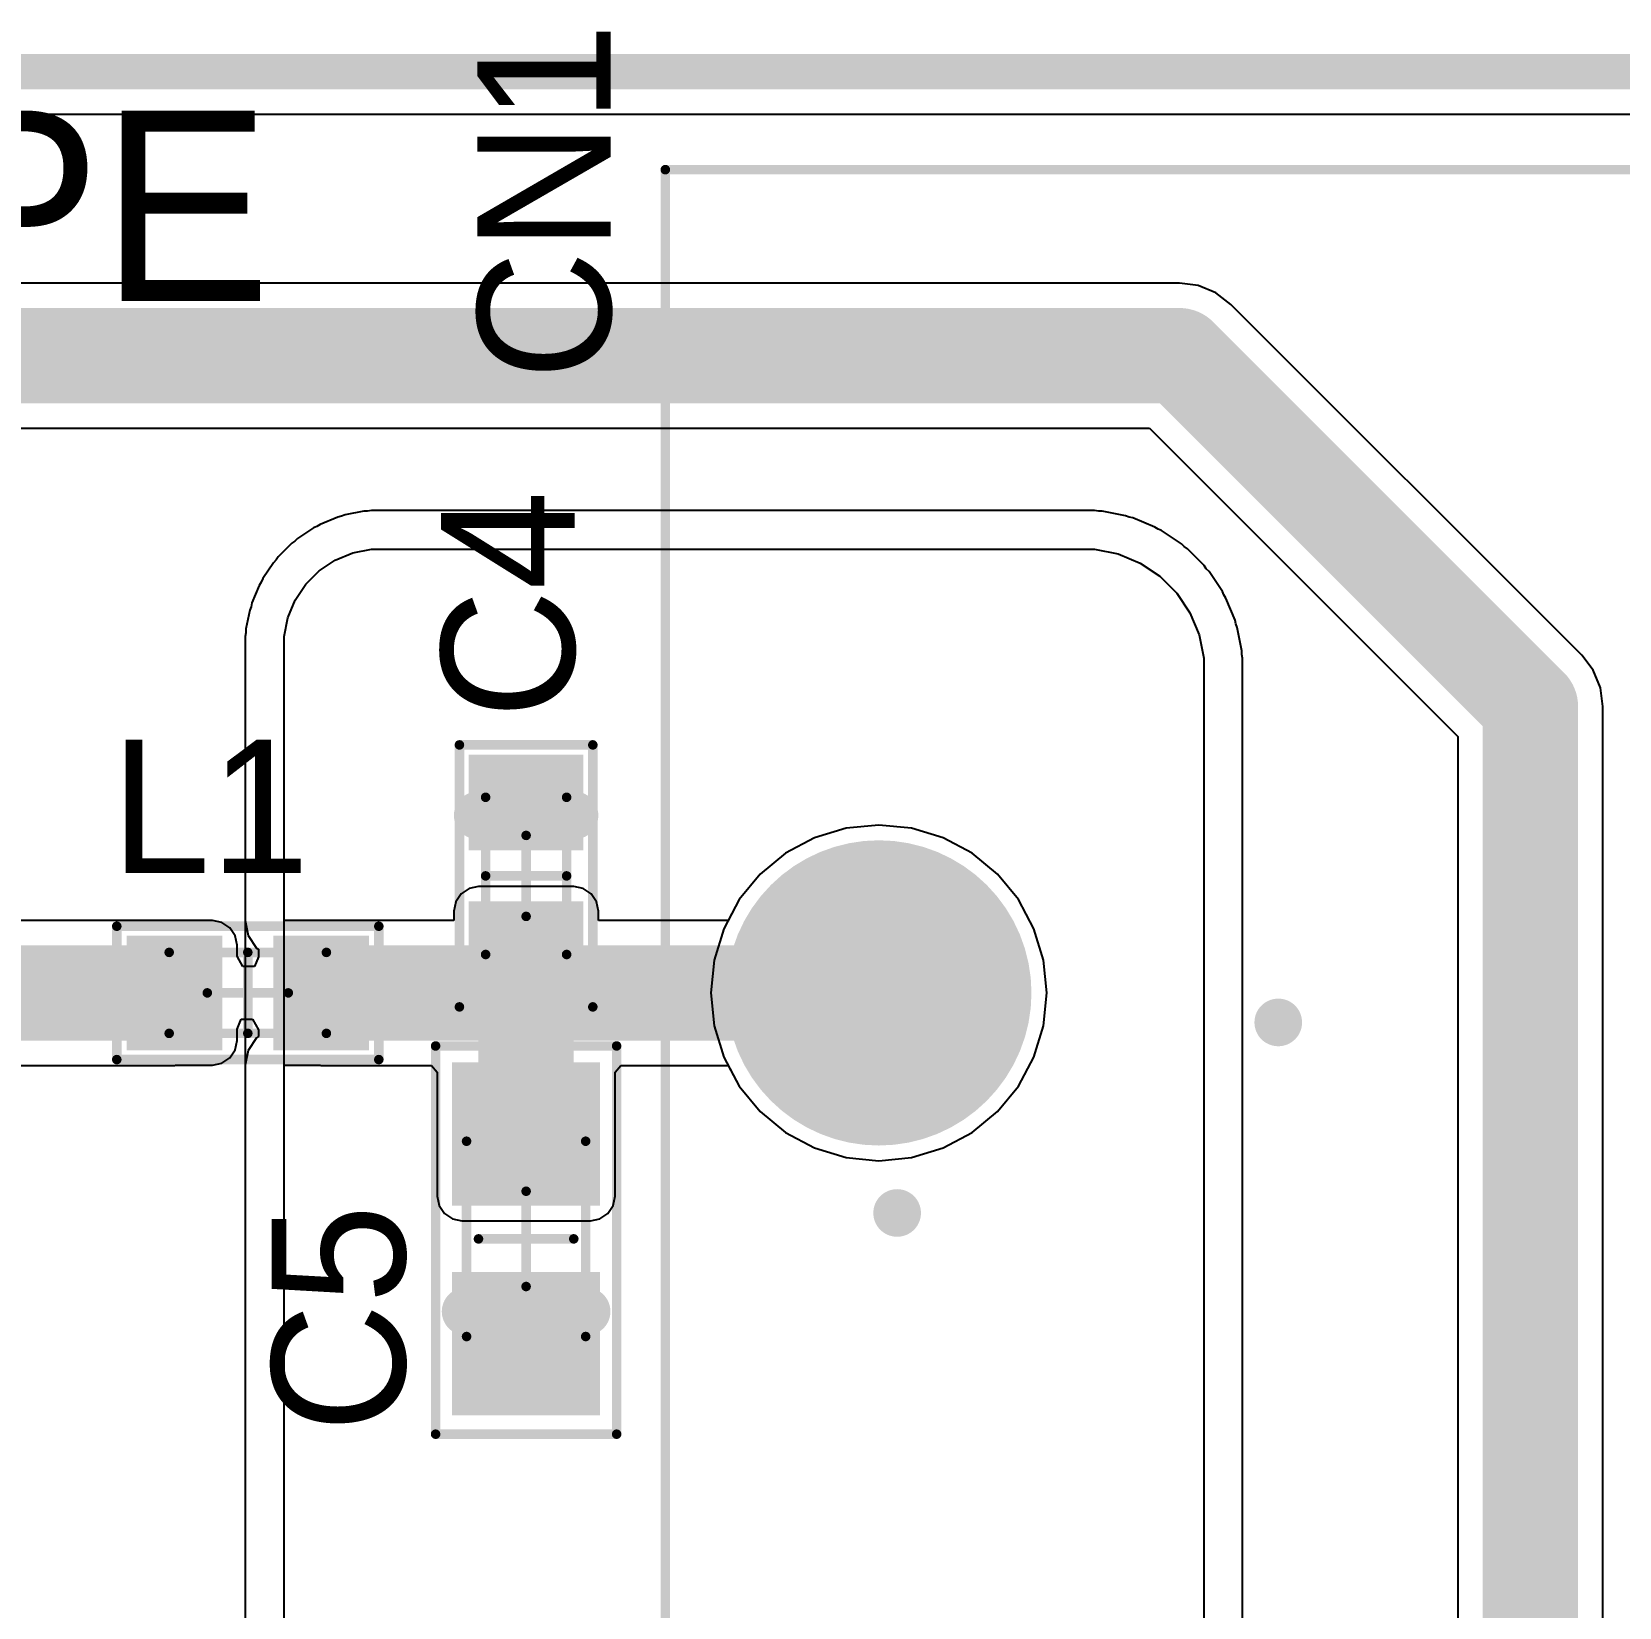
# Model space of a CAD drawing. Header units: millimetres. Extents: x 56 to 179, y 42 to 122.
# Drawn here: x 80.92 to 97.58, y 105.86 to 122.4 of the extents above; entities that cross this region are included whole.
import ezdxf

# ---------------------------------------------------------------- set-up
doc = ezdxf.new("R2010")
doc.units = ezdxf.units.MM
for name, color, linetype in [('BottomLayer', 5, 'Continuous'), ('BottomSolder', 6, 'Continuous'), ('KeepOutLayer', 6, 'Continuous'), ('Mechanical13', 56, 'Continuous'), ('Mechanical15', 56, 'Continuous'), ('Mechanical29', 56, 'Continuous'), ('MultiLayer', 9, 'Continuous'), ('PadHoleLayer', 156, 'Continuous'), ('TopLayer', 1, 'Continuous'), ('TopOverlay', 2, 'Continuous'), ('TopPaste', 8, 'Continuous'), ('TopSolder', 216, 'Continuous'), ('ViaHoleLayer', 16, 'Continuous')]:
    doc.layers.add(name, color=color, linetype=linetype)

# ---------------------------------------------------------------- blocks, each defined once
blk = doc.blocks.new('CC0603_5')
at = {"layer": 'Mechanical13', "const_width": 0.1}
for points in [[(-0.825, -0.425), (-0.825, 0.425)], [(0.825, 0.425), (-0.825, 0.425)], [(0.825, -0.425), (0.825, 0.425)], [(0.825, -0.425), (-0.825, -0.425)]]:
    blk.add_lwpolyline(points, dxfattribs=at)
at = {"layer": 'Mechanical13', "const_width": 0.05}
for points in [[(-0.85, 0.425, 1), (-0.8, 0.425, 1)], [(-0.85, 0.425, 1), (-0.8, 0.425, 1)], [(0.8, 0.425, 1), (0.85, 0.425, 1)], [(0.8, 0.425, 1), (0.85, 0.425, 1)], [(-0.85, -0.425, 1), (-0.8, -0.425, 1)], [(-0.85, -0.425, 1), (-0.8, -0.425, 1)], [(0.8, -0.425, 1), (0.85, -0.425, 1)], [(0.8, -0.425, 1), (0.85, -0.425, 1)]]:
    blk.add_lwpolyline(points, format="xyb", close=True, dxfattribs=at)
at = {"layer": 'Mechanical15', "const_width": 0.1}
for points in [[(0, -0.425), (0, 0.425)], [(0.425, 0), (-0.425, 0)]]:
    blk.add_lwpolyline(points, dxfattribs=at)
at = {"layer": 'Mechanical15', "const_width": 0.05}
for points in [[(-0.025, 0.425, 1), (0.025, 0.425, 1)], [(-0.45, 0, 1), (-0.4, 0, 1)], [(0.4, 0, 1), (0.45, 0, 1)], [(-0.025, -0.425, 1), (0.025, -0.425, 1)]]:
    blk.add_lwpolyline(points, format="xyb", close=True, dxfattribs=at)
at = {"layer": 'TopLayer'}
for points in [[(-1.17, -0.5), (-0.37, -0.5), (-1.17, 0.5), (-0.37, 0.5)], [(0.37, -0.5), (1.17, -0.5), (0.37, 0.5), (1.17, 0.5)]]:
    blk.add_solid(points, dxfattribs=at)
at = {"layer": 'TopOverlay', "const_width": 0.1}
for points in [[(-1.375, -0.7), (-1.375, 0.7)], [(1.375, 0.7), (-1.375, 0.7)], [(1.375, -0.7), (1.375, 0.7)], [(1.375, -0.7), (-1.375, -0.7)]]:
    blk.add_lwpolyline(points, dxfattribs=at)
at = {"layer": 'TopOverlay', "const_width": 0.05}
for points in [[(-1.4, 0.7, 1), (-1.35, 0.7, 1)], [(-1.4, 0.7, 1), (-1.35, 0.7, 1)], [(1.35, 0.7, 1), (1.4, 0.7, 1)], [(1.35, 0.7, 1), (1.4, 0.7, 1)], [(-1.4, -0.7, 1), (-1.35, -0.7, 1)], [(-1.4, -0.7, 1), (-1.35, -0.7, 1)], [(1.35, -0.7, 1), (1.4, -0.7, 1)], [(1.35, -0.7, 1), (1.4, -0.7, 1)]]:
    blk.add_lwpolyline(points, format="xyb", close=True, dxfattribs=at)
at = {"layer": 'TopPaste'}
for points in [[(-1.17, -0.5), (-0.37, -0.5), (-1.17, 0.5), (-0.37, 0.5)], [(0.37, -0.5), (1.17, -0.5), (0.37, 0.5), (1.17, 0.5)]]:
    blk.add_solid(points, dxfattribs=at)
at = {"layer": 'TopSolder'}
for points in [[(-1.272, -0.602), (-0.268, -0.602), (-1.272, 0.602), (-0.268, 0.602)], [(0.268, -0.602), (1.272, -0.602), (0.268, 0.602), (1.272, 0.602)]]:
    blk.add_solid(points, dxfattribs=at)
blk = doc.blocks.new('CC0805_6')
at = {"layer": 'Mechanical13', "const_width": 0.1}
for points in [[(-1.025, 0.625), (-1.025, -0.625)], [(-1.025, 0.625), (1.025, 0.625)], [(1.025, 0.625), (1.025, -0.625)], [(-1.025, -0.625), (1.025, -0.625)]]:
    blk.add_lwpolyline(points, dxfattribs=at)
at = {"layer": 'Mechanical13', "const_width": 0.05}
for points in [[(-1.05, 0.625, 1), (-1, 0.625, 1)], [(-1.05, 0.625, 1), (-1, 0.625, 1)], [(1, 0.625, 1), (1.05, 0.625, 1)], [(1, 0.625, 1), (1.05, 0.625, 1)], [(-1.05, -0.625, 1), (-1, -0.625, 1)], [(-1.05, -0.625, 1), (-1, -0.625, 1)], [(1, -0.625, 1), (1.05, -0.625, 1)], [(1, -0.625, 1), (1.05, -0.625, 1)]]:
    blk.add_lwpolyline(points, format="xyb", close=True, dxfattribs=at)
at = {"layer": 'Mechanical15', "const_width": 0.1}
for points in [[(0, 0.5), (0, -0.5)], [(-0.5, 0), (0.5, 0)]]:
    blk.add_lwpolyline(points, dxfattribs=at)
at = {"layer": 'Mechanical15', "const_width": 0.05}
for points in [[(-0.025, 0.5, 1), (0.025, 0.5, 1)], [(-0.525, 0, 1), (-0.475, 0, 1)], [(0.475, 0, 1), (0.525, 0, 1)], [(-0.025, -0.5, 1), (0.025, -0.5, 1)]]:
    blk.add_lwpolyline(points, format="xyb", close=True, dxfattribs=at)
at = {"layer": 'TopLayer'}
for points in [[(-1.75, -0.675), (-0.45, -0.675), (-1.75, 0.675), (-0.45, 0.675)], [(0.45, -0.675), (1.75, -0.675), (0.45, 0.675), (1.75, 0.675)]]:
    blk.add_solid(points, dxfattribs=at)
at = {"layer": 'TopOverlay', "const_width": 0.1}
for points in [[(-2.05, 0.95), (2.025, 0.95)], [(-2.05, 0.95), (-2.05, -0.95)], [(2.025, 0.95), (2.025, -0.95)], [(-2.05, -0.95), (2.025, -0.95)]]:
    blk.add_lwpolyline(points, dxfattribs=at)
at = {"layer": 'TopOverlay', "const_width": 0.05}
for points in [[(-2.075, 0.95, 1), (-2.025, 0.95, 1)], [(-2.075, 0.95, 1), (-2.025, 0.95, 1)], [(2, 0.95, 1), (2.05, 0.95, 1)], [(2, 0.95, 1), (2.05, 0.95, 1)], [(-2.075, -0.95, 1), (-2.025, -0.95, 1)], [(-2.075, -0.95, 1), (-2.025, -0.95, 1)], [(2, -0.95, 1), (2.05, -0.95, 1)], [(2, -0.95, 1), (2.05, -0.95, 1)]]:
    blk.add_lwpolyline(points, format="xyb", close=True, dxfattribs=at)
at = {"layer": 'TopPaste'}
for points in [[(-1.75, -0.675), (-0.45, -0.675), (-1.75, 0.675), (-0.45, 0.675)], [(0.45, -0.675), (1.75, -0.675), (0.45, 0.675), (1.75, 0.675)]]:
    blk.add_solid(points, dxfattribs=at)
at = {"layer": 'TopSolder'}
for points in [[(-1.852, -0.777), (-0.348, -0.777), (-1.852, 0.777), (-0.348, 0.777)], [(0.348, -0.777), (1.852, -0.777), (0.348, 0.777), (1.852, 0.777)]]:
    blk.add_solid(points, dxfattribs=at)
blk = doc.blocks.new('BATTHOLDER_9V_BH9V_PC_ND_12')
at = {"layer": 'BottomLayer', "const_width": 1.5}
blk.add_lwpolyline([(18.535, -6.265, 1), (20.035, -6.265, 1)], format="xyb", close=True, dxfattribs=at)
at = {"layer": 'BottomSolder', "const_width": 1.602}
blk.add_lwpolyline([(18.484, -6.265, 1), (20.086, -6.265, 1)], format="xyb", close=True, dxfattribs=at)
at = {"layer": 'MultiLayer', "const_width": 1.5}
blk.add_lwpolyline([(18.535, -6.265, 1), (20.035, -6.265, 1)], format="xyb", close=True, dxfattribs=at)
at = {"layer": 'PadHoleLayer', "const_width": 0.6}
blk.add_lwpolyline([(18.985, -6.265, 1), (19.585, -6.265, 1)], format="xyb", close=True, dxfattribs=at)
at = {"layer": 'TopLayer', "const_width": 1.5}
blk.add_lwpolyline([(18.535, -6.265, 1), (20.035, -6.265, 1)], format="xyb", close=True, dxfattribs=at)
at = {"layer": 'TopOverlay', "const_width": 0.1}
for points in [[(21.526, 15.064), (21.526, -14.906)], [(21.526, -14.906), (-33.076, -14.906)]]:
    blk.add_lwpolyline(points, dxfattribs=at)
at = {"layer": 'TopOverlay', "const_width": 0.05}
blk.add_lwpolyline([(21.501, -14.906, 1), (21.551, -14.906, 1)], format="xyb", close=True, dxfattribs=at)
blk.add_lwpolyline([(21.501, -14.906, 1), (21.551, -14.906, 1)], format="xyb", close=True, dxfattribs=at)
at = {"layer": 'TopSolder', "const_width": 1.602}
blk.add_lwpolyline([(18.484, -6.265, 1), (20.086, -6.265, 1)], format="xyb", close=True, dxfattribs=at)
blk = doc.blocks.new('CC0603_16')
at = {"layer": 'Mechanical13', "const_width": 0.1}
for points in [[(-0.825, -0.425), (-0.825, 0.425)], [(-0.825, 0.425), (0.825, 0.425)], [(0.825, -0.425), (0.825, 0.425)], [(-0.825, -0.425), (0.825, -0.425)]]:
    blk.add_lwpolyline(points, dxfattribs=at)
at = {"layer": 'Mechanical13', "const_width": 0.05}
for points in [[(-0.85, 0.425, 1), (-0.8, 0.425, 1)], [(-0.85, 0.425, 1), (-0.8, 0.425, 1)], [(0.8, 0.425, 1), (0.85, 0.425, 1)], [(0.8, 0.425, 1), (0.85, 0.425, 1)], [(-0.85, -0.425, 1), (-0.8, -0.425, 1)], [(-0.85, -0.425, 1), (-0.8, -0.425, 1)], [(0.8, -0.425, 1), (0.85, -0.425, 1)], [(0.8, -0.425, 1), (0.85, -0.425, 1)]]:
    blk.add_lwpolyline(points, format="xyb", close=True, dxfattribs=at)
at = {"layer": 'Mechanical15', "const_width": 0.1}
for points in [[(0, -0.425), (0, 0.425)], [(-0.425, 0), (0.425, 0)]]:
    blk.add_lwpolyline(points, dxfattribs=at)
at = {"layer": 'Mechanical15', "const_width": 0.05}
for points in [[(-0.025, 0.425, 1), (0.025, 0.425, 1)], [(-0.45, 0, 1), (-0.4, 0, 1)], [(0.4, 0, 1), (0.45, 0, 1)], [(-0.025, -0.425, 1), (0.025, -0.425, 1)]]:
    blk.add_lwpolyline(points, format="xyb", close=True, dxfattribs=at)
at = {"layer": 'TopLayer'}
for points in [[(-1.17, -0.5), (-0.37, -0.5), (-1.17, 0.5), (-0.37, 0.5)], [(0.37, -0.5), (1.17, -0.5), (0.37, 0.5), (1.17, 0.5)]]:
    blk.add_solid(points, dxfattribs=at)
at = {"layer": 'TopOverlay', "const_width": 0.1}
for points in [[(-1.375, -0.7), (-1.375, 0.7)], [(-1.375, 0.7), (1.375, 0.7)], [(1.375, -0.7), (1.375, 0.7)], [(-1.375, -0.7), (1.375, -0.7)]]:
    blk.add_lwpolyline(points, dxfattribs=at)
at = {"layer": 'TopOverlay', "const_width": 0.05}
for points in [[(-1.4, 0.7, 1), (-1.35, 0.7, 1)], [(-1.4, 0.7, 1), (-1.35, 0.7, 1)], [(1.35, 0.7, 1), (1.4, 0.7, 1)], [(1.35, 0.7, 1), (1.4, 0.7, 1)], [(-1.4, -0.7, 1), (-1.35, -0.7, 1)], [(-1.4, -0.7, 1), (-1.35, -0.7, 1)], [(1.35, -0.7, 1), (1.4, -0.7, 1)], [(1.35, -0.7, 1), (1.4, -0.7, 1)]]:
    blk.add_lwpolyline(points, format="xyb", close=True, dxfattribs=at)
at = {"layer": 'TopPaste'}
for points in [[(-1.17, -0.5), (-0.37, -0.5), (-1.17, 0.5), (-0.37, 0.5)], [(0.37, -0.5), (1.17, -0.5), (0.37, 0.5), (1.17, 0.5)]]:
    blk.add_solid(points, dxfattribs=at)
at = {"layer": 'TopSolder'}
for points in [[(-1.272, -0.602), (-0.268, -0.602), (-1.272, 0.602), (-0.268, 0.602)], [(0.268, -0.602), (1.272, -0.602), (0.268, 0.602), (1.272, 0.602)]]:
    blk.add_solid(points, dxfattribs=at)

msp = doc.modelspace()

# ---------------------------------------------------------------- linework, layer by layer
at = {"layer": 'BottomLayer'}
for p, q in [((57.538, 121.532), (154.552, 121.532)), ((92.964, 119.76), (74.93, 119.76)), ((93.161, 119.734), (92.964, 119.76)), ((93.344, 119.658), (93.161, 119.734)), ((93.502, 119.537), (93.344, 119.658)), ((97.185, 115.854), (93.502, 119.537)), ((75.245, 118.238), (92.649, 118.238)), ((92.649, 118.238), (95.886, 115.001)), ((84.13, 117.305), (83.945, 117.228)), ((84.169, 117.313), (84.13, 117.305)), ((84.206, 117.328), (84.169, 117.313)), ((84.402, 117.367), (84.206, 117.328)), ((84.443, 117.367), (84.402, 117.367)), ((84.482, 117.375), (84.443, 117.367)), ((92.073, 117.375), (84.482, 117.375)), ((92.112, 117.367), (92.073, 117.375)), ((92.153, 117.367), (92.112, 117.367)), ((92.398, 117.318), (92.153, 117.367)), ((92.435, 117.303), (92.398, 117.318)), ((92.475, 117.295), (92.435, 117.303)), ((83.874, 117.19), (83.708, 117.079)), ((83.911, 117.206), (83.874, 117.19)), ((83.945, 117.228), (83.911, 117.206)), ((92.706, 117.199), (92.475, 117.295)), ((92.739, 117.177), (92.706, 117.199)), ((92.776, 117.162), (92.739, 117.177)), ((92.984, 117.023), (92.776, 117.162)), ((83.646, 117.029), (83.504, 116.887)), ((83.679, 117.051), (83.646, 117.029)), ((83.708, 117.079), (83.679, 117.051)), ((84.286, 116.928), (84.482, 116.967)), ((84.482, 116.967), (92.073, 116.967)), ((92.073, 116.967), (92.318, 116.918)), ((93.013, 116.994), (92.984, 117.023)), ((93.046, 116.972), (93.013, 116.994)), ((93.223, 116.795), (93.046, 116.972)), ((83.454, 116.825), (83.343, 116.659)), ((83.482, 116.854), (83.454, 116.825)), ((83.504, 116.887), (83.482, 116.854)), ((83.934, 116.74), (84.101, 116.851)), ((84.101, 116.851), (84.286, 116.928)), ((92.318, 116.918), (92.55, 116.822)), ((92.55, 116.822), (92.758, 116.683)), ((83.343, 116.659), (83.327, 116.622)), ((83.793, 116.599), (83.934, 116.74)), ((92.758, 116.683), (92.934, 116.507)), ((93.245, 116.762), (93.223, 116.795)), ((93.274, 116.733), (93.245, 116.762)), ((93.413, 116.525), (93.274, 116.733)), ((83.305, 116.588), (83.228, 116.403)), ((83.327, 116.622), (83.305, 116.588)), ((83.682, 116.432), (83.793, 116.599)), ((92.934, 116.507), (93.073, 116.299)), ((93.428, 116.488), (93.413, 116.525)), ((93.45, 116.455), (93.428, 116.488)), ((83.205, 116.327), (83.166, 116.131)), ((83.22, 116.364), (83.205, 116.327)), ((83.228, 116.403), (83.22, 116.364)), ((83.605, 116.247), (83.682, 116.432)), ((93.073, 116.299), (93.169, 116.067)), ((93.546, 116.224), (93.45, 116.455)), ((83.166, 116.131), (83.166, 116.09)), ((83.566, 116.051), (83.605, 116.247)), ((93.554, 116.184), (93.546, 116.224)), ((93.569, 116.147), (93.554, 116.184)), ((93.618, 115.902), (93.569, 116.147)), ((83.166, 116.09), (83.158, 116.051)), ((83.158, 116.051), (83.158, 115.951)), ((83.566, 115.951), (83.566, 116.051)), ((93.169, 116.067), (93.218, 115.822)), ((83.158, 115.951), (83.158, 90.933)), ((83.566, 90.932), (83.566, 115.951)), ((93.218, 115.822), (93.218, 115.697)), ((93.618, 115.861), (93.618, 115.902)), ((93.626, 115.822), (93.618, 115.861)), ((93.626, 115.697), (93.626, 115.822)), ((97.306, 115.696), (97.185, 115.854)), ((93.218, 115.697), (93.218, 67.183)), ((93.626, 67.183), (93.626, 115.697)), ((97.382, 115.513), (97.306, 115.696)), ((97.408, 115.316), (97.382, 115.513)), ((97.408, 75.818), (97.408, 115.316)), ((95.886, 115.001), (95.886, 75.057)), ((89.464, 114.039), (89.134, 113.938)), ((89.808, 114.072), (89.464, 114.039)), ((90.152, 114.039), (89.808, 114.072)), ((90.482, 113.938), (90.152, 114.039)), ((89.134, 113.938), (88.829, 113.775)), ((90.787, 113.775), (90.482, 113.938)), ((88.829, 113.775), (88.562, 113.556)), ((91.054, 113.556), (90.787, 113.775)), ((88.562, 113.556), (88.343, 113.289)), ((91.273, 113.289), (91.054, 113.556)), ((88.343, 113.289), (88.18, 112.984)), ((91.436, 112.984), (91.273, 113.289)), ((88.18, 112.984), (88.079, 112.654)), ((91.537, 112.654), (91.436, 112.984)), ((88.079, 112.654), (88.046, 112.31)), ((91.57, 112.31), (91.537, 112.654)), ((88.046, 112.31), (88.079, 111.966)), ((91.537, 111.966), (91.57, 112.31)), ((88.079, 111.966), (88.18, 111.636)), ((91.436, 111.636), (91.537, 111.966)), ((88.18, 111.636), (88.343, 111.331)), ((91.273, 111.331), (91.436, 111.636)), ((88.343, 111.331), (88.562, 111.064)), ((91.054, 111.064), (91.273, 111.331)), ((88.562, 111.064), (88.829, 110.845)), ((90.787, 110.845), (91.054, 111.064)), ((88.829, 110.845), (89.134, 110.682)), ((90.482, 110.682), (90.787, 110.845)), ((89.134, 110.682), (89.464, 110.581)), ((90.152, 110.581), (90.482, 110.682)), ((89.464, 110.581), (89.808, 110.548)), ((89.808, 110.548), (90.152, 110.581))]:
    msp.add_line(p, q, dxfattribs=at)
at = {"layer": 'BottomLayer', "const_width": 1}
for points in [[(74.93, 118.999), (92.964, 118.999)], [(92.964, 118.999), (96.647, 115.316)], [(96.647, 75.057), (96.647, 115.316)]]:
    msp.add_lwpolyline(points, dxfattribs=at)
at = {"layer": 'BottomLayer'}
for points, const_width in [([(92.714, 118.999, 1), (93.214, 118.999, 1)], 0.5), ([(92.714, 118.999, 1), (93.214, 118.999, 1)], 0.5), ([(96.397, 115.316, 1), (96.897, 115.316, 1)], 0.5), ([(96.397, 115.316, 1), (96.897, 115.316, 1)], 0.5), ([(85.473, 114.173, 1), (85.723, 114.173, 1)], 0.25), ([(86.489, 114.173, 1), (86.739, 114.173, 1)], 0.25), ([(93.875, 112, 1), (94.125, 112, 1)], 0.25), ([(89.875, 110, 1), (90.125, 110, 1)], 0.25), ([(85.346, 108.966, 1), (85.596, 108.966, 1)], 0.25), ([(86.616, 108.966, 1), (86.866, 108.966, 1)], 0.25)]:
    msp.add_lwpolyline(points, format="xyb", close=True, dxfattribs=dict(at, const_width=const_width))
at = {"layer": 'KeepOutLayer', "const_width": 0.254}
msp.add_lwpolyline([(57.15, 121.92), (154.94, 121.92)], dxfattribs=at)
at = {"layer": 'Mechanical29', "const_width": 0.254}
msp.add_lwpolyline([(57.023, 122.037), (155.023, 122.037)], dxfattribs=at)
at = {"layer": 'MultiLayer', "const_width": 0.25}
for points in [[(85.473, 114.173, 1), (85.723, 114.173, 1)], [(86.489, 114.173, 1), (86.739, 114.173, 1)], [(93.875, 112, 1), (94.125, 112, 1)], [(89.875, 110, 1), (90.125, 110, 1)], [(85.346, 108.966, 1), (85.596, 108.966, 1)], [(86.616, 108.966, 1), (86.866, 108.966, 1)]]:
    msp.add_lwpolyline(points, format="xyb", close=True, dxfattribs=at)
at = {"layer": 'TopLayer'}
for p, q in [((57.538, 121.532), (154.552, 121.532)), ((84.13, 117.305), (83.945, 117.228)), ((84.169, 117.313), (84.13, 117.305)), ((84.206, 117.328), (84.169, 117.313)), ((84.402, 117.367), (84.206, 117.328)), ((84.443, 117.367), (84.402, 117.367)), ((84.482, 117.375), (84.443, 117.367)), ((92.073, 117.375), (84.482, 117.375)), ((92.112, 117.367), (92.073, 117.375)), ((92.153, 117.367), (92.112, 117.367)), ((92.398, 117.318), (92.153, 117.367)), ((92.435, 117.303), (92.398, 117.318)), ((92.475, 117.295), (92.435, 117.303)), ((83.874, 117.19), (83.708, 117.079)), ((83.911, 117.206), (83.874, 117.19)), ((83.945, 117.228), (83.911, 117.206)), ((92.706, 117.199), (92.475, 117.295)), ((92.739, 117.177), (92.706, 117.199)), ((92.776, 117.162), (92.739, 117.177)), ((92.984, 117.023), (92.776, 117.162)), ((83.646, 117.029), (83.504, 116.887)), ((83.679, 117.051), (83.646, 117.029)), ((83.708, 117.079), (83.679, 117.051)), ((84.286, 116.928), (84.482, 116.967)), ((84.482, 116.967), (92.073, 116.967)), ((92.073, 116.967), (92.318, 116.918)), ((93.013, 116.994), (92.984, 117.023)), ((93.046, 116.972), (93.013, 116.994)), ((93.223, 116.795), (93.046, 116.972)), ((83.454, 116.825), (83.343, 116.659)), ((83.482, 116.854), (83.454, 116.825)), ((83.504, 116.887), (83.482, 116.854)), ((83.934, 116.74), (84.101, 116.851)), ((84.101, 116.851), (84.286, 116.928)), ((92.318, 116.918), (92.55, 116.822)), ((92.55, 116.822), (92.758, 116.683)), ((83.343, 116.659), (83.327, 116.622)), ((83.793, 116.599), (83.934, 116.74)), ((92.758, 116.683), (92.934, 116.507)), ((93.245, 116.762), (93.223, 116.795)), ((93.274, 116.733), (93.245, 116.762)), ((93.413, 116.525), (93.274, 116.733)), ((83.305, 116.588), (83.228, 116.403)), ((83.327, 116.622), (83.305, 116.588)), ((83.682, 116.432), (83.793, 116.599)), ((92.934, 116.507), (93.073, 116.299)), ((93.428, 116.488), (93.413, 116.525)), ((93.45, 116.455), (93.428, 116.488)), ((83.205, 116.327), (83.166, 116.131)), ((83.22, 116.364), (83.205, 116.327)), ((83.228, 116.403), (83.22, 116.364)), ((83.605, 116.247), (83.682, 116.432)), ((93.073, 116.299), (93.169, 116.067)), ((93.546, 116.224), (93.45, 116.455)), ((83.166, 116.131), (83.166, 116.09)), ((83.566, 116.051), (83.605, 116.247)), ((93.554, 116.184), (93.546, 116.224)), ((93.569, 116.147), (93.554, 116.184)), ((93.618, 115.902), (93.569, 116.147)), ((83.166, 116.09), (83.158, 116.051)), ((83.158, 116.051), (83.158, 113.069)), ((83.566, 113.069), (83.566, 116.051)), ((93.169, 116.067), (93.218, 115.822)), ((93.218, 115.822), (93.218, 115.697)), ((93.618, 115.861), (93.618, 115.902)), ((93.626, 115.822), (93.618, 115.861)), ((93.626, 115.697), (93.626, 115.822)), ((93.218, 115.697), (93.218, 67.183)), ((93.626, 67.183), (93.626, 115.697)), ((89.464, 114.039), (89.134, 113.938)), ((89.808, 114.072), (89.464, 114.039)), ((90.152, 114.039), (89.808, 114.072)), ((90.482, 113.938), (90.152, 114.039)), ((89.134, 113.938), (88.829, 113.775)), ((90.787, 113.775), (90.482, 113.938)), ((88.829, 113.775), (88.562, 113.556)), ((91.054, 113.556), (90.787, 113.775)), ((88.562, 113.556), (88.343, 113.289)), ((91.273, 113.289), (91.054, 113.556)), ((85.423, 113.351), (85.367, 113.267)), ((85.507, 113.407), (85.423, 113.351)), ((85.606, 113.427), (85.507, 113.407)), ((86.606, 113.427), (85.606, 113.427)), ((86.705, 113.407), (86.606, 113.427)), ((86.789, 113.351), (86.705, 113.407)), ((86.845, 113.267), (86.789, 113.351)), ((85.367, 113.267), (85.347, 113.168)), ((85.347, 113.168), (85.347, 113.071)), ((86.865, 113.168), (86.845, 113.267)), ((86.865, 113.071), (86.865, 113.168)), ((88.343, 113.289), (88.226, 113.071)), ((91.436, 112.984), (91.273, 113.289)), ((82.415, 113.071), (79.499, 113.071)), ((82.427, 113.069), (82.415, 113.071)), ((82.815, 113.069), (82.427, 113.069)), ((82.914, 113.049), (82.815, 113.069)), ((82.998, 112.993), (82.914, 113.049)), ((83.054, 112.909), (82.998, 112.993)), ((83.158, 113.069), (83.189, 112.913)), ((83.943, 113.069), (83.566, 113.069)), ((83.955, 113.071), (83.943, 113.069)), ((85.347, 113.071), (83.955, 113.071)), ((88.226, 113.071), (86.865, 113.071)), ((91.537, 112.654), (91.436, 112.984)), ((83.074, 112.81), (83.054, 112.909)), ((83.074, 112.697), (83.074, 112.81)), ((83.189, 112.913), (83.278, 112.781)), ((83.134, 112.587), (83.074, 112.697)), ((83.296, 112.689), (83.254, 112.587)), ((83.278, 112.781), (83.296, 112.768)), ((83.296, 112.768), (83.296, 112.689)), ((91.57, 112.31), (91.537, 112.654)), ((83.254, 112.587), (83.134, 112.587)), ((91.537, 111.966), (91.57, 112.31)), ((83.074, 111.931), (83.116, 112.033)), ((83.116, 112.033), (83.236, 112.033)), ((83.236, 112.033), (83.296, 111.923)), ((91.436, 111.636), (91.537, 111.966)), ((83.054, 111.711), (83.074, 111.81)), ((83.074, 111.81), (83.074, 111.931)), ((83.278, 111.839), (83.189, 111.707)), ((83.296, 111.852), (83.278, 111.839)), ((83.296, 111.923), (83.296, 111.852)), ((82.998, 111.627), (83.054, 111.711)), ((83.189, 111.707), (83.158, 111.551)), ((91.273, 111.331), (91.436, 111.636)), ((78.589, 111.549), (82.415, 111.549)), ((82.415, 111.549), (82.427, 111.551)), ((82.427, 111.551), (82.815, 111.551)), ((82.815, 111.551), (82.914, 111.571)), ((82.914, 111.571), (82.998, 111.627)), ((83.158, 111.551), (83.158, 91.233)), ((83.566, 90.932), (83.566, 111.551)), ((83.566, 111.551), (83.943, 111.551)), ((83.943, 111.551), (83.955, 111.549)), ((83.955, 111.549), (85.113, 111.549)), ((85.113, 111.549), (85.172, 111.478)), ((85.172, 111.478), (85.172, 110.178)), ((87.04, 111.478), (87.099, 111.549)), ((87.04, 110.178), (87.04, 111.478)), ((87.099, 111.549), (88.226, 111.549)), ((88.226, 111.549), (88.343, 111.331)), ((88.343, 111.331), (88.562, 111.064)), ((91.054, 111.064), (91.273, 111.331)), ((88.562, 111.064), (88.829, 110.845)), ((90.787, 110.845), (91.054, 111.064)), ((88.829, 110.845), (89.134, 110.682)), ((90.482, 110.682), (90.787, 110.845)), ((89.134, 110.682), (89.464, 110.581)), ((90.152, 110.581), (90.482, 110.682)), ((89.464, 110.581), (89.808, 110.548)), ((89.808, 110.548), (90.152, 110.581)), ((85.172, 110.178), (85.192, 110.079)), ((87.02, 110.079), (87.04, 110.178)), ((85.192, 110.079), (85.248, 109.995)), ((85.248, 109.995), (85.332, 109.939)), ((86.88, 109.939), (86.964, 109.995)), ((86.964, 109.995), (87.02, 110.079)), ((85.332, 109.939), (85.431, 109.919)), ((85.431, 109.919), (86.781, 109.919)), ((86.781, 109.919), (86.88, 109.939))]:
    msp.add_line(p, q, dxfattribs=at)
for points, const_width in [([(85.473, 114.173, 1), (85.723, 114.173, 1)], 0.25), ([(86.489, 114.173, 1), (86.739, 114.173, 1)], 0.25), ([(85.856, 112.641, 1), (86.356, 112.641, 1)], 0.5), ([(82.165, 112.31, 1), (82.665, 112.31, 1)], 0.5), ([(83.705, 112.31, 1), (84.205, 112.31, 1)], 0.5), ([(85.856, 112.31, 1), (86.356, 112.31, 1)], 0.5), ([(85.856, 112.31, 1), (86.356, 112.31, 1)], 0.5), ([(85.856, 112.31, 1), (86.356, 112.31, 1)], 0.5), ([(85.856, 112.31, 1), (86.356, 112.31, 1)], 0.5), ([(89.558, 112.31, 1), (90.058, 112.31, 1)], 0.5), ([(93.875, 112, 1), (94.125, 112, 1)], 0.25), ([(85.856, 110.828, 1), (86.356, 110.828, 1)], 0.5), ([(89.875, 110, 1), (90.125, 110, 1)], 0.25), ([(85.346, 108.966, 1), (85.596, 108.966, 1)], 0.25), ([(86.616, 108.966, 1), (86.866, 108.966, 1)], 0.25)]:
    msp.add_lwpolyline(points, format="xyb", close=True, dxfattribs=dict(at, const_width=const_width))
at = {"layer": 'TopLayer', "const_width": 1}
for points in [[(86.106, 112.31), (86.106, 112.641)], [(78.274, 112.31), (82.415, 112.31)], [(83.955, 112.31), (86.106, 112.31)], [(86.106, 112.31), (89.808, 112.31)], [(86.106, 110.828), (86.106, 112.31)]]:
    msp.add_lwpolyline(points, dxfattribs=at)
at = {"layer": 'ViaHoleLayer', "const_width": 0.15}
for points in [[(85.523, 114.173, 1), (85.673, 114.173, 1)], [(86.539, 114.173, 1), (86.689, 114.173, 1)], [(93.925, 112, 1), (94.075, 112, 1)], [(89.925, 110, 1), (90.075, 110, 1)], [(85.396, 108.966, 1), (85.546, 108.966, 1)], [(86.666, 108.966, 1), (86.816, 108.966, 1)]]:
    msp.add_lwpolyline(points, format="xyb", close=True, dxfattribs=at)

# ---------------------------------------------------------------- block references
for name, p, rotation in [('BATTHOLDER_9V_BH9V_PC_ND_12', (109.093, 106.045), 180), ('CC0603_5', (86.106, 113.538), 270), ('CC0805_6', (86.106, 109.728), 90)]:
    msp.add_blockref(name, p, dxfattribs=dict(rotation=rotation))
msp.add_blockref('CC0603_16', (83.185, 112.31))

# ---------------------------------------------------------------- texts
at = {"layer": 'TopOverlay'}
for s, height, rotation, p in [('CN1', 1.4, 90, (86.995, 118.745)), ('ENG. FELIPE', 2, 360, (66.929, 119.571)), ('C4', 1.4, 90, (86.614, 115.189)), ('C5', 1.4, 90, (84.836, 107.696))]:
    msp.add_text(s, height=height, rotation=rotation, dxfattribs=at).set_placement(p)
msp.add_text('L1', height=1.4, dxfattribs=at).set_placement((81.75, 113.567))

doc.saveas('drawing.dxf')
